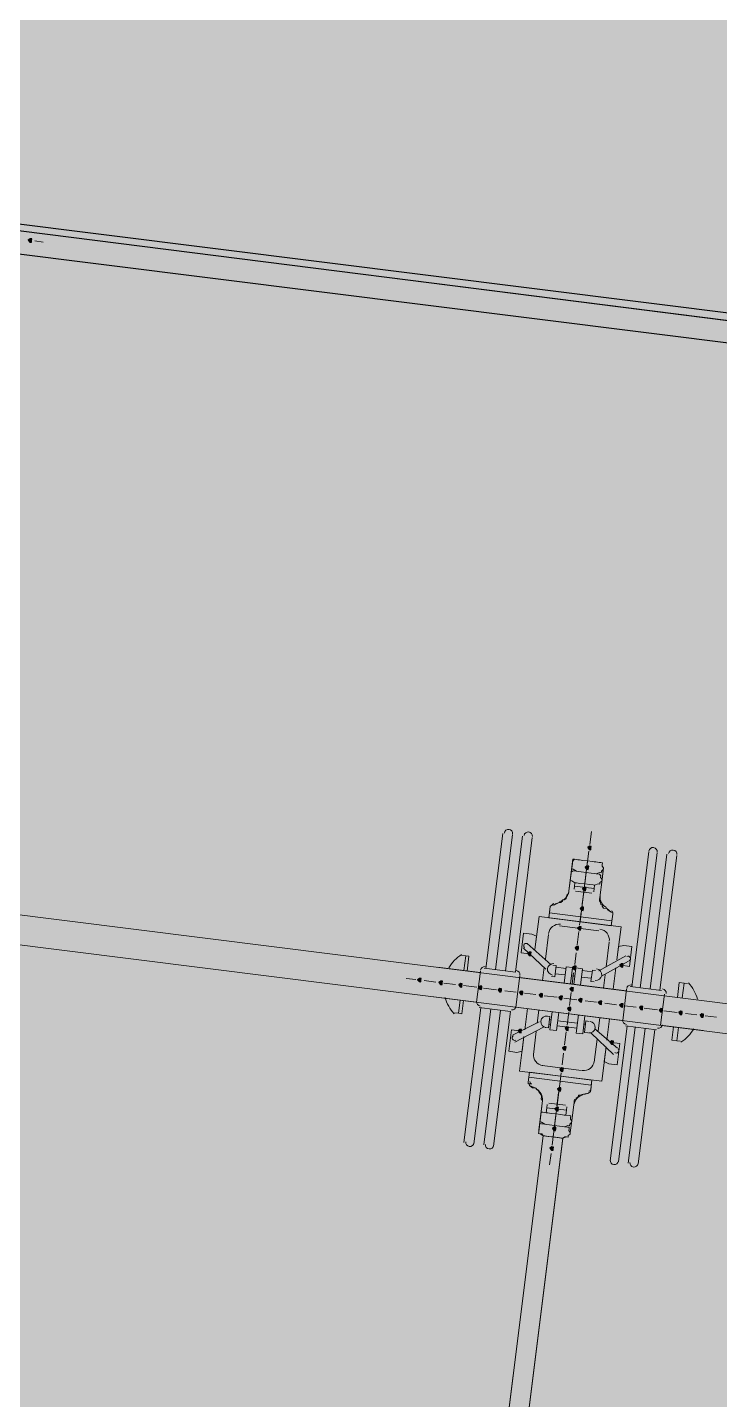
# Model space of a CAD drawing. Header units: metres. Extents: x -4 to 509425, y 7549 to 4732445.
# Drawn here: x 475998.72 to 476002.26, y 4719758.34 to 4719765.35 of the extents above; entities that cross this region are included whole.
import ezdxf

# ---------------------------------------------------------------- set-up
doc = ezdxf.new("R2010")
doc.units = ezdxf.units.M
doc.header["$LTSCALE"] = 0.01
doc.header["$MEASUREMENT"] = 0
doc.layers.get('0').update_dxf_attribs({"lineweight": 0})
doc.layers.add('_SUBESTACIÓN', color=1, linetype='Continuous')
doc.layers.add('SUBESTACION LA VID', color=253, linetype='Continuous')

# ---------------------------------------------------------------- blocks, each defined once
blk = doc.blocks.new('A$Cfff6051d')
at = {"layer": 'SUBESTACION LA VID', "transparency": 33554687}
h = blk.add_hatch(color=256, dxfattribs=at)
h.dxf.hatch_style = 2
h.paths.add_polyline_path([(475998.744, 4719764.2623), (475998.7451, 4719764.2707), (475998.7367, 4719764.2718), (475998.7272, 4719764.2644), (475998.7346, 4719764.255), (475998.743, 4719764.2539)])
h = blk.add_hatch(color=256, dxfattribs=at)
h.dxf.hatch_style = 2
h.paths.add_polyline_path([(476001.6055, 4719761.1562), (476001.6065, 4719761.1646), (476001.5981, 4719761.1656), (476001.5887, 4719761.1583), (476001.596, 4719761.1488), (476001.6044, 4719761.1478)])
h = blk.add_hatch(color=256, dxfattribs=at)
h.dxf.hatch_style = 2
h.paths.add_polyline_path([(476001.5928, 4719761.0554), (476001.5939, 4719761.0638), (476001.5855, 4719761.0648), (476001.576, 4719761.0575), (476001.5834, 4719761.048), (476001.5918, 4719761.047)])
h = blk.add_hatch(color=256, dxfattribs=at)
h.dxf.hatch_style = 2
h.paths.add_polyline_path([(476001.5791, 4719760.9462), (476001.5802, 4719760.9546), (476001.5718, 4719760.9556), (476001.5623, 4719760.9483), (476001.5697, 4719760.9388), (476001.5781, 4719760.9378)])
h = blk.add_hatch(color=256, dxfattribs=at)
h.dxf.hatch_style = 2
h.paths.add_polyline_path([(476001.5665, 4719760.8454), (476001.5675, 4719760.8538), (476001.5591, 4719760.8548), (476001.5497, 4719760.8475), (476001.557, 4719760.838), (476001.5654, 4719760.837)])
h = blk.add_hatch(color=256, dxfattribs=at)
h.dxf.hatch_style = 2
h.paths.add_polyline_path([(476001.5539, 4719760.7446), (476001.5549, 4719760.753), (476001.5465, 4719760.754), (476001.5371, 4719760.7467), (476001.5444, 4719760.7372), (476001.5528, 4719760.7362)])
h = blk.add_hatch(color=256, dxfattribs=at)
h.dxf.hatch_style = 2
h.paths.add_polyline_path([(476001.5412, 4719760.6438), (476001.5423, 4719760.6522), (476001.5339, 4719760.6532), (476001.5244, 4719760.6459), (476001.5318, 4719760.6364), (476001.5402, 4719760.6354)])
h = blk.add_hatch(color=256, dxfattribs=at)
h.dxf.hatch_style = 2
h.paths.add_polyline_path([(476001.2986, 4719760.6145), (476001.2997, 4719760.6229), (476001.2913, 4719760.6239), (476001.2818, 4719760.6166), (476001.2892, 4719760.6071), (476001.2976, 4719760.6061)])
h = blk.add_hatch(color=256, dxfattribs=at)
h.dxf.hatch_style = 2
h.paths.add_polyline_path([(476001.5286, 4719760.543), (476001.5296, 4719760.5514), (476001.5212, 4719760.5524), (476001.5118, 4719760.5451), (476001.5191, 4719760.5356), (476001.5275, 4719760.5346)])
h = blk.add_hatch(color=256, dxfattribs=at)
h.dxf.hatch_style = 2
h.paths.add_polyline_path([(476001.7691, 4719760.5555), (476001.7701, 4719760.5639), (476001.7617, 4719760.5649), (476001.7523, 4719760.5576), (476001.7596, 4719760.5481), (476001.768, 4719760.5471)])
h = blk.add_hatch(color=256, dxfattribs=at)
h.dxf.hatch_style = 2
h.paths.add_polyline_path([(476000.7357, 4719760.4802), (476000.7368, 4719760.4886), (476000.7284, 4719760.4897), (476000.7189, 4719760.4824), (476000.7263, 4719760.4729), (476000.7347, 4719760.4718)])
h = blk.add_hatch(color=256, dxfattribs=at)
h.dxf.hatch_style = 2
h.paths.add_polyline_path([(476000.8449, 4719760.4666), (476000.846, 4719760.475), (476000.8376, 4719760.476), (476000.8281, 4719760.4687), (476000.8355, 4719760.4592), (476000.8439, 4719760.4582)])
h = blk.add_hatch(color=256, dxfattribs=at)
h.dxf.hatch_style = 2
h.paths.add_polyline_path([(476000.9458, 4719760.4539), (476000.9468, 4719760.4623), (476000.9384, 4719760.4634), (476000.929, 4719760.456), (476000.9363, 4719760.4466), (476000.9447, 4719760.4455)])
h = blk.add_hatch(color=256, dxfattribs=at)
h.dxf.hatch_style = 2
h.paths.add_polyline_path([(476001.0466, 4719760.4413), (476001.0476, 4719760.4497), (476001.0392, 4719760.4507), (476001.0298, 4719760.4434), (476001.0371, 4719760.4339), (476001.0455, 4719760.4329)])
h = blk.add_hatch(color=256, dxfattribs=at)
h.dxf.hatch_style = 2
h.paths.add_polyline_path([(476001.1474, 4719760.4286), (476001.1484, 4719760.437), (476001.14, 4719760.4381), (476001.1306, 4719760.4307), (476001.1379, 4719760.4213), (476001.1463, 4719760.4202)])
h = blk.add_hatch(color=256, dxfattribs=at)
h.dxf.hatch_style = 2
h.paths.add_polyline_path([(476001.5149, 4719760.4338), (476001.5159, 4719760.4422), (476001.5075, 4719760.4432), (476001.4981, 4719760.4359), (476001.5054, 4719760.4264), (476001.5138, 4719760.4254)])
h = blk.add_hatch(color=256, dxfattribs=at)
h.dxf.hatch_style = 2
h.paths.add_polyline_path([(476001.2566, 4719760.415), (476001.2576, 4719760.4234), (476001.2492, 4719760.4244), (476001.2398, 4719760.4171), (476001.2471, 4719760.4076), (476001.2555, 4719760.4066)])
h = blk.add_hatch(color=256, dxfattribs=at)
h.dxf.hatch_style = 2
h.paths.add_polyline_path([(476001.3574, 4719760.4023), (476001.3584, 4719760.4107), (476001.35, 4719760.4118), (476001.3406, 4719760.4044), (476001.3479, 4719760.395), (476001.3563, 4719760.3939)])
h = blk.add_hatch(color=256, dxfattribs=at)
h.dxf.hatch_style = 2
h.paths.add_polyline_path([(476001.4582, 4719760.3897), (476001.4592, 4719760.3981), (476001.4508, 4719760.3991), (476001.4414, 4719760.3918), (476001.4487, 4719760.3823), (476001.4571, 4719760.3813)])
h = blk.add_hatch(color=256, dxfattribs=at)
h.dxf.hatch_style = 2
h.paths.add_polyline_path([(476001.559, 4719760.377), (476001.56, 4719760.3854), (476001.5516, 4719760.3865), (476001.5422, 4719760.3791), (476001.5495, 4719760.3697), (476001.5579, 4719760.3686)])
h = blk.add_hatch(color=256, dxfattribs=at)
h.dxf.hatch_style = 2
h.paths.add_polyline_path([(476001.6598, 4719760.3644), (476001.6608, 4719760.3728), (476001.6524, 4719760.3739), (476001.643, 4719760.3665), (476001.6503, 4719760.3571), (476001.6587, 4719760.356)])
h = blk.add_hatch(color=256, dxfattribs=at)
h.dxf.hatch_style = 2
h.paths.add_polyline_path([(476001.769, 4719760.3507), (476001.77, 4719760.3591), (476001.7616, 4719760.3602), (476001.7522, 4719760.3528), (476001.7595, 4719760.3434), (476001.7679, 4719760.3423)])
h = blk.add_hatch(color=256, dxfattribs=at)
h.dxf.hatch_style = 2
h.paths.add_polyline_path([(476001.5023, 4719760.333), (476001.5033, 4719760.3414), (476001.4949, 4719760.3424), (476001.4855, 4719760.3351), (476001.4928, 4719760.3256), (476001.5012, 4719760.3246)])
h = blk.add_hatch(color=256, dxfattribs=at)
h.dxf.hatch_style = 2
h.paths.add_polyline_path([(476001.8698, 4719760.3381), (476001.8708, 4719760.3465), (476001.8624, 4719760.3475), (476001.853, 4719760.3402), (476001.8603, 4719760.3307), (476001.8687, 4719760.3297)])
h = blk.add_hatch(color=256, dxfattribs=at)
h.dxf.hatch_style = 2
h.paths.add_polyline_path([(476001.9706, 4719760.3254), (476001.9716, 4719760.3338), (476001.9632, 4719760.3349), (476001.9538, 4719760.3275), (476001.9611, 4719760.3181), (476001.9695, 4719760.317)])
h = blk.add_hatch(color=256, dxfattribs=at)
h.dxf.hatch_style = 2
h.paths.add_polyline_path([(476002.0714, 4719760.3128), (476002.0724, 4719760.3212), (476002.064, 4719760.3223), (476002.0546, 4719760.3149), (476002.0619, 4719760.3055), (476002.0703, 4719760.3044)])
h = blk.add_hatch(color=256, dxfattribs=at)
h.dxf.hatch_style = 2
h.paths.add_polyline_path([(476002.1806, 4719760.2991), (476002.1817, 4719760.3075), (476002.1733, 4719760.3086), (476002.1638, 4719760.3012), (476002.1711, 4719760.2918), (476002.1795, 4719760.2907)])
h = blk.add_hatch(color=256, dxfattribs=at)
h.dxf.hatch_style = 2
h.paths.add_polyline_path([(476001.2491, 4719760.2196), (476001.2502, 4719760.228), (476001.2418, 4719760.2291), (476001.2323, 4719760.2217), (476001.2397, 4719760.2123), (476001.2481, 4719760.2112)])
h = blk.add_hatch(color=256, dxfattribs=at)
h.dxf.hatch_style = 2
h.paths.add_polyline_path([(476001.4896, 4719760.2322), (476001.4907, 4719760.2406), (476001.4823, 4719760.2416), (476001.4728, 4719760.2343), (476001.4802, 4719760.2248), (476001.4886, 4719760.2237)])
h = blk.add_hatch(color=256, dxfattribs=at)
h.dxf.hatch_style = 2
h.paths.add_polyline_path([(476001.7196, 4719760.1607), (476001.7206, 4719760.1691), (476001.7122, 4719760.1701), (476001.7028, 4719760.1628), (476001.7101, 4719760.1533), (476001.7185, 4719760.1523)])
h = blk.add_hatch(color=256, dxfattribs=at)
h.dxf.hatch_style = 2
h.paths.add_polyline_path([(476001.477, 4719760.1313), (476001.478, 4719760.1397), (476001.4696, 4719760.1408), (476001.4602, 4719760.1335), (476001.4675, 4719760.124), (476001.4759, 4719760.1229)])
h = blk.add_hatch(color=256, dxfattribs=at)
h.dxf.hatch_style = 2
h.paths.add_polyline_path([(476001.4633, 4719760.0221), (476001.4643, 4719760.0305), (476001.4559, 4719760.0316), (476001.4465, 4719760.0243), (476001.4538, 4719760.0148), (476001.4622, 4719760.0137)])
h = blk.add_hatch(color=256, dxfattribs=at)
h.dxf.hatch_style = 2
h.paths.add_polyline_path([(476001.4506, 4719759.9213), (476001.4517, 4719759.9297), (476001.4433, 4719759.9308), (476001.4338, 4719759.9234), (476001.4412, 4719759.914), (476001.4496, 4719759.9129)])
h = blk.add_hatch(color=256, dxfattribs=at)
h.dxf.hatch_style = 2
h.paths.add_polyline_path([(476001.438, 4719759.8205), (476001.4391, 4719759.8289), (476001.4307, 4719759.83), (476001.4212, 4719759.8226), (476001.4286, 4719759.8132), (476001.437, 4719759.8121)])
h = blk.add_hatch(color=256, dxfattribs=at)
h.dxf.hatch_style = 2
h.paths.add_polyline_path([(476001.4254, 4719759.7197), (476001.4264, 4719759.7281), (476001.418, 4719759.7292), (476001.4086, 4719759.7218), (476001.4159, 4719759.7124), (476001.4243, 4719759.7113)])
h = blk.add_hatch(color=256, dxfattribs=at)
h.dxf.hatch_style = 2
h.paths.add_polyline_path([(476001.4127, 4719759.6189), (476001.4138, 4719759.6273), (476001.4054, 4719759.6284), (476001.3959, 4719759.621), (476001.4033, 4719759.6116), (476001.4117, 4719759.6105)])
at = {"layer": 'SUBESTACION LA VID', "lineweight": 15}
for p, q in [((476072.6429, 4719755.0745), (475976.8959, 4719767.0782)), ((476072.6239, 4719754.9233), (475976.8769, 4719766.927)), ((475998.8028, 4719764.255), (475998.7608, 4719764.2602)), ((476072.2069, 4719751.5967), (475976.9555, 4719763.5384)), ((476072.1879, 4719751.4455), (475976.9365, 4719763.3871)), ((476001.154, 4719761.2299), (476001.0676, 4719760.541)), ((476001.118, 4719760.5347), (476001.2044, 4719761.2235)), ((476001.2548, 4719761.2172), (476001.1684, 4719760.5284)), ((476001.2188, 4719760.5221), (476001.3052, 4719761.2109)), ((476001.6076, 4719761.2412), (476001.5992, 4719761.174)), ((476001.595, 4719761.1404), (476001.5865, 4719761.0732)), ((476001.8152, 4719760.4473), (476001.9016, 4719761.1361)), ((476001.9436, 4719761.1309), (476001.8572, 4719760.442)), ((476001.5099, 4719761.0743), (476001.5025, 4719761.0155)), ((476001.9076, 4719760.4357), (476001.994, 4719761.1245)), ((476002.0444, 4719761.1182), (476001.958, 4719760.4294)), ((476001.4909, 4719760.9231), (476001.5025, 4719761.0155)), ((476001.5813, 4719761.0312), (476001.5739, 4719760.9724)), ((476001.6621, 4719760.9955), (476001.6505, 4719760.9031)), ((476001.6621, 4719760.9955), (476001.6695, 4719761.0543)), ((476001.5193, 4719760.9452), (476001.5214, 4719760.962)), ((476001.6106, 4719760.9252), (476001.5266, 4719760.9357)), ((476001.5277, 4719760.9441), (476001.5277, 4719760.9441)), ((476001.5686, 4719760.9304), (476001.5613, 4719760.8716)), ((476001.6117, 4719760.9336), (476001.6117, 4719760.9336)), ((476001.6222, 4719760.9493), (476001.6201, 4719760.9325)), ((476001.4153, 4719760.8643), (476001.4426, 4719760.878)), ((476001.3186, 4719760.6375), (476001.3397, 4719760.8056)), ((476001.7597, 4719760.7529), (476001.3397, 4719760.8056)), ((476001.7124, 4719760.7844), (476001.3932, 4719760.8244)), ((476001.556, 4719760.8296), (476001.5476, 4719760.7624)), ((476001.6862, 4719760.8474), (476001.7093, 4719760.8275)), ((476001.3721, 4719760.5882), (476001.3879, 4719760.7142)), ((476001.6463, 4719760.733), (476001.4447, 4719760.7583)), ((476001.5434, 4719760.7288), (476001.5349, 4719760.6616)), ((476001.7386, 4719760.5849), (476001.7597, 4719760.7529)), ((476001.2598, 4719760.6449), (476001.3742, 4719760.5367)), ((476001.2798, 4719760.668), (476001.4026, 4719760.5588)), ((476001.683, 4719760.5492), (476001.6987, 4719760.6752)), ((476000.9395, 4719760.6083), (476000.9647, 4719760.6051)), ((476001.5297, 4719760.6196), (476001.5223, 4719760.5608)), ((476001.7838, 4719760.6048), (476001.6462, 4719760.5282)), ((476001.7974, 4719760.5775), (476001.6598, 4719760.5009)), ((476001.0392, 4719760.519), (476000.8208, 4719760.5464)), ((476001.0203, 4719760.3678), (476001.0403, 4719760.5274)), ((476001.2188, 4719760.5221), (476001.0592, 4719760.5421)), ((476001.2419, 4719760.5021), (476001.2219, 4719760.3425)), ((476001.3584, 4719760.479), (476001.3669, 4719760.5462)), ((476001.4729, 4719760.5073), (476001.4225, 4719760.5136)), ((476001.4771, 4719760.5409), (476001.4267, 4719760.5472)), ((476001.4677, 4719760.4653), (476001.4782, 4719760.5493)), ((476001.5118, 4719760.5451), (476001.4782, 4719760.5493)), ((476001.5013, 4719760.4611), (476001.5118, 4719760.5451)), ((476001.5233, 4719760.501), (476001.5065, 4719760.5031)), ((476001.517, 4719760.5188), (476001.5097, 4719760.46)), ((476001.5275, 4719760.5346), (476001.5107, 4719760.5367)), ((476001.5181, 4719760.459), (476001.5286, 4719760.543)), ((476001.5622, 4719760.5387), (476001.5286, 4719760.543)), ((476001.5517, 4719760.4547), (476001.5622, 4719760.5387)), ((476001.6115, 4719760.524), (476001.5611, 4719760.5303)), ((476001.6294, 4719760.5303), (476001.6126, 4719760.5324)), ((476001.6693, 4719760.44), (476001.6777, 4719760.5072)), ((476001.7197, 4719760.4337), (476001.7334, 4719760.5429)), ((476000.7105, 4719760.4834), (476000.6601, 4719760.4897)), ((476000.8113, 4719760.4708), (476000.7525, 4719760.4781)), ((476000.9121, 4719760.4581), (476000.8533, 4719760.4655)), ((476001.0214, 4719760.4444), (476000.9542, 4719760.4529)), ((476001.1222, 4719760.4318), (476001.055, 4719760.4402)), ((476001.7869, 4719760.4253), (476001.2408, 4719760.4937)), ((476001.6073, 4719760.4904), (476001.5569, 4719760.4967)), ((476001.8068, 4719760.4484), (476001.9664, 4719760.4283)), ((476002.0988, 4719760.4629), (476002.0819, 4719760.4651)), ((476001.0203, 4719760.3678), (476000.8019, 4719760.3952)), ((476000.9446, 4719760.309), (476000.9531, 4719760.3762)), ((476001.223, 4719760.4192), (476001.1642, 4719760.4265)), ((476001.3238, 4719760.4065), (476001.265, 4719760.4139)), ((476001.433, 4719760.3928), (476001.3658, 4719760.4013)), ((476001.5338, 4719760.3802), (476001.4666, 4719760.3886)), ((476001.5044, 4719760.418), (476001.496, 4719760.3508)), ((476001.6346, 4719760.3676), (476001.5758, 4719760.3749)), ((476001.7354, 4719760.3549), (476001.6766, 4719760.3623)), ((476001.9611, 4719760.2498), (476001.9811, 4719760.4094)), ((476001.9801, 4719760.401), (476002.1985, 4719760.3737)), ((476000.9278, 4719760.3111), (476000.9026, 4719760.3143)), ((476000.956, 4719759.6506), (476001.0423, 4719760.3394)), ((476001.0927, 4719760.3331), (476001.0064, 4719759.6443)), ((476001.1935, 4719760.3205), (476001.0339, 4719760.3405)), ((476001.0568, 4719759.638), (476001.1431, 4719760.3268)), ((476001.1935, 4719760.3205), (476001.1072, 4719759.6316)), ((476001.267, 4719760.2259), (476001.2807, 4719760.3351)), ((476001.3311, 4719760.2606), (476001.3395, 4719760.3278)), ((476001.4067, 4719760.3193), (476001.3951, 4719760.2269)), ((476001.4403, 4719760.3151), (476001.4287, 4719760.2227)), ((476001.4917, 4719760.3172), (476001.4833, 4719760.25)), ((476001.5411, 4719760.3025), (476001.5295, 4719760.2101)), ((476001.5747, 4719760.2983), (476001.5631, 4719760.2059)), ((476001.6419, 4719760.2216), (476001.6503, 4719760.2888)), ((476001.8362, 4719760.3423), (476001.7774, 4719760.3497)), ((476001.9454, 4719760.3286), (476001.8782, 4719760.337)), ((476002.0462, 4719760.316), (476001.979, 4719760.3244)), ((476002.147, 4719760.3033), (476002.0882, 4719760.3107)), ((476002.2478, 4719760.2907), (476002.189, 4719760.2981)), ((476001.204, 4719760.1997), (476001.3405, 4719760.2679)), ((476001.2166, 4719760.164), (476001.3626, 4719760.2395)), ((476001.3111, 4719760.101), (476001.3258, 4719760.2186)), ((476001.3983, 4719760.2521), (476001.3899, 4719760.2532)), ((476001.4014, 4719760.2773), (476001.393, 4719760.2784)), ((476001.4287, 4719760.2227), (476001.3951, 4719760.2269)), ((476001.5327, 4719760.2353), (476001.4319, 4719760.2479)), ((476001.5358, 4719760.2605), (476001.435, 4719760.2731)), ((476001.5747, 4719760.23), (476001.5663, 4719760.2311)), ((476001.5778, 4719760.2552), (476001.5694, 4719760.2563)), ((476001.7416, 4719760.1323), (476001.6261, 4719760.2321)), ((476001.687, 4719760.1733), (476001.7007, 4719760.2825)), ((476001.7899, 4719760.2457), (476001.7036, 4719759.5569)), ((476001.7456, 4719759.5516), (476001.8319, 4719760.2404)), ((476001.7815, 4719760.2467), (476001.9412, 4719760.2267)), ((476001.8824, 4719760.2341), (476001.796, 4719759.5453)), ((476001.8464, 4719759.539), (476001.9328, 4719760.2278)), ((476001.9611, 4719760.2498), (476002.1795, 4719760.2224)), ((476002.0199, 4719760.1742), (476002.0283, 4719760.2414)), ((476001.2407, 4719760.0159), (476001.2628, 4719760.1923)), ((476001.4791, 4719760.2164), (476001.4707, 4719760.1492)), ((476001.5631, 4719760.2059), (476001.5295, 4719760.2101)), ((476001.5894, 4719760.2111), (476001.5726, 4719760.2132)), ((476001.7206, 4719760.1008), (476001.6062, 4719760.209)), ((476001.6219, 4719760.062), (476001.6366, 4719760.1796)), ((476002.0451, 4719760.171), (476002.0619, 4719760.1689)), ((476001.4654, 4719760.1072), (476001.458, 4719760.0484)), ((476001.6607, 4719759.9633), (476001.6828, 4719760.1397)), ((476001.6607, 4719759.9633), (476001.2407, 4719760.0159)), ((476001.5567, 4719760.019), (476001.3551, 4719760.0442)), ((476001.6071, 4719759.9444), (476001.2879, 4719759.9844)), ((476001.291, 4719759.9414), (476001.3236, 4719759.9287)), ((476001.4528, 4719760.0064), (476001.4454, 4719759.9476)), ((476001.4401, 4719759.9056), (476001.4317, 4719759.8384)), ((476001.5672, 4719759.8982), (476001.5935, 4719759.9034)), ((476001.3582, 4719759.8647), (476001.3477, 4719759.7807)), ((476001.3813, 4719759.8447), (476001.3792, 4719759.8279)), ((476001.3897, 4719759.8437), (476001.3897, 4719759.8437)), ((476001.4748, 4719759.8415), (476001.3908, 4719759.8521)), ((476001.4275, 4719759.8048), (476001.4191, 4719759.7376)), ((476001.4737, 4719759.8331), (476001.4737, 4719759.8331)), ((476001.48, 4719759.8153), (476001.4821, 4719759.8321)), ((476001.5073, 4719759.7607), (476001.5178, 4719759.8447)), ((476001.3403, 4719759.7219), (476001.3477, 4719759.7807)), ((476001.5073, 4719759.7607), (476001.4999, 4719759.7019)), ((476001.3613, 4719759.6851), (476000.7484, 4719754.7961)), ((476001.4621, 4719759.6725), (476000.8492, 4719754.7835)), ((476001.4138, 4719759.6956), (476001.4064, 4719759.6368)), ((476001.4012, 4719759.5948), (476001.3938, 4719759.536))]:
    blk.add_line(p, q, dxfattribs=at)
at = {"layer": 'SUBESTACION LA VID', "lineweight": 0}
blk.add_line((476001.3613, 4719759.6851), (476001.4621, 4719759.6725), dxfattribs=at)
at = {"layer": 'SUBESTACION LA VID', "lineweight": 15}
for points in [[(476072.6239, 4719754.9233), (476072.6429, 4719755.0745), (475976.8959, 4719767.0782), (475976.8769, 4719766.927), (476072.6239, 4719754.9233)], [(476072.1879, 4719751.4455), (476072.2069, 4719751.5967), (475976.9555, 4719763.5384), (475976.9365, 4719763.3871), (476072.1879, 4719751.4455)], [(476001.3974, 4719760.858), (476001.3901, 4719760.7992), (476001.5497, 4719760.7792), (476001.5886, 4719761.09), (476001.5634, 4719761.0932), (476001.555, 4719761.0943), (476001.5466, 4719761.0953), (476001.5382, 4719761.0964), (476001.5298, 4719761.0974), (476001.5214, 4719761.0985), (476001.512, 4719761.0911), (476001.5109, 4719761.0827), (476001.5099, 4719761.0743), (476001.5088, 4719761.0659), (476001.5025, 4719761.0155), (476001.4909, 4719760.9231), (476001.4815, 4719760.9158), (476001.4804, 4719760.9074), (476001.4794, 4719760.899), (476001.4699, 4719760.8916), (476001.4615, 4719760.8927), (476001.4605, 4719760.8843), (476001.451, 4719760.8769), (476001.4426, 4719760.878), (476001.4247, 4719760.8717), (476001.4153, 4719760.8643), (476001.4069, 4719760.8654), (476001.3974, 4719760.858)], [(476001.5099, 4719761.0743), (476001.5088, 4719761.0659), (476001.5078, 4719761.0575), (476001.5067, 4719761.0491), (476001.5151, 4719761.0481), (476001.5309, 4719761.0376), (476001.5393, 4719761.0365), (476001.5561, 4719761.0344), (476001.5813, 4719761.0312), (476001.6065, 4719761.0281), (476001.6233, 4719761.026), (476001.6317, 4719761.0249), (476001.6495, 4719761.0312), (476001.6579, 4719761.0302), (476001.659, 4719761.0386), (476001.6684, 4719761.0459), (476001.6695, 4719761.0543), (476001.6621, 4719761.0638), (476001.6632, 4719761.0722), (476001.6642, 4719761.0806), (476001.6558, 4719761.0816), (476001.639, 4719761.0837), (476001.6306, 4719761.0848), (476001.6138, 4719761.0869), (476001.5886, 4719761.09), (476001.5634, 4719761.0932), (476001.5466, 4719761.0953), (476001.5382, 4719761.0964), (476001.5214, 4719761.0985), (476001.513, 4719761.0995), (476001.512, 4719761.0911), (476001.5109, 4719761.0827), (476001.5099, 4719761.0743)], [(476001.7167, 4719760.818), (476001.7093, 4719760.7592), (476001.5497, 4719760.7792), (476001.5886, 4719761.09), (476001.6138, 4719761.0869), (476001.6222, 4719761.0858), (476001.639, 4719761.0837), (476001.6474, 4719761.0827), (476001.6558, 4719761.0816), (476001.6642, 4719761.0806), (476001.6632, 4719761.0722), (476001.6621, 4719761.0638), (476001.6695, 4719761.0543), (476001.6684, 4719761.0459), (476001.6621, 4719760.9955), (476001.6505, 4719760.9031), (476001.6495, 4719760.8947), (476001.6484, 4719760.8863), (476001.6558, 4719760.8768), (476001.6547, 4719760.8684), (476001.6631, 4719760.8674), (476001.6621, 4719760.859), (476001.6694, 4719760.8495), (476001.6862, 4719760.8474), (476001.6936, 4719760.838), (476001.7093, 4719760.8275), (476001.7177, 4719760.8264), (476001.7167, 4719760.818)], [(476001.5739, 4719760.9724), (476001.5991, 4719760.9693), (476001.6159, 4719760.9672), (476001.6243, 4719760.9661), (476001.6422, 4719760.9724), (476001.6506, 4719760.9714), (476001.6516, 4719760.9798), (476001.6611, 4719760.9871), (476001.6621, 4719760.9955), (476001.6548, 4719761.005), (476001.6558, 4719761.0134), (476001.6485, 4719761.0228), (476001.6317, 4719761.0249), (476001.6233, 4719761.026), (476001.6065, 4719761.0281), (476001.5813, 4719761.0312), (476001.5561, 4719761.0344), (476001.5393, 4719761.0365), (476001.5309, 4719761.0376), (476001.5141, 4719761.0397), (476001.5046, 4719761.0323), (476001.5036, 4719761.0239), (476001.5025, 4719761.0155), (476001.5014, 4719761.0071), (476001.5004, 4719760.9987), (476001.4993, 4719760.9903), (476001.5077, 4719760.9893), (476001.5235, 4719760.9788), (476001.5319, 4719760.9777), (476001.5487, 4719760.9756), (476001.5739, 4719760.9724)], [(476001.6243, 4719760.9661), (476001.6222, 4719760.9493), (476001.5214, 4719760.962), (476001.5235, 4719760.9788)], [(476001.7167, 4719760.818), (476001.7124, 4719760.7844), (476001.7093, 4719760.7592), (476001.3901, 4719760.7992), (476001.3932, 4719760.8244), (476001.3974, 4719760.858)], [(476001.2902, 4719760.6155), (476001.2482, 4719760.6208), (476001.2609, 4719760.7216), (476001.3029, 4719760.7163), (476001.327, 4719760.7048), (476001.3186, 4719760.6375)], [(476001.7607, 4719760.5565), (476001.8027, 4719760.5513), (476001.8153, 4719760.6521), (476001.7733, 4719760.6573), (476001.747, 4719760.6521), (476001.7386, 4719760.5849)], [(476000.972, 4719760.5274), (476000.9815, 4719760.603), (476000.9647, 4719760.6051), (476000.9552, 4719760.5295)], [(476001.4036, 4719760.4989), (476001.4204, 4719760.4968), (476001.4278, 4719760.5556), (476001.411, 4719760.5577)], [(476001.622, 4719760.4715), (476001.6052, 4719760.4736), (476001.6126, 4719760.5324)], [(476001.7879, 4719760.4337), (476001.7679, 4719760.2741), (476001.2219, 4719760.3425)], [(476002.0473, 4719760.3926), (476002.0567, 4719760.4682), (476002.0819, 4719760.4651), (476002.0725, 4719760.3895)], [(476000.9363, 4719760.3783), (476000.9278, 4719760.3111), (476000.9446, 4719760.309)], [(476001.3783, 4719760.2973), (476001.3951, 4719760.2952), (476001.3878, 4719760.2364), (476001.371, 4719760.2385)], [(476001.2407, 4719760.2207), (476001.1987, 4719760.226), (476001.185, 4719760.1168), (476001.2271, 4719760.1115), (476001.2533, 4719760.1167), (476001.2628, 4719760.1923)], [(476001.5967, 4719760.2699), (476001.5799, 4719760.272), (476001.5726, 4719760.2132)], [(476002.0535, 4719760.2382), (476002.0451, 4719760.171), (476002.0199, 4719760.1742)], [(476001.7112, 4719760.1617), (476001.7532, 4719760.1564), (476001.7395, 4719760.0472), (476001.6975, 4719760.0525), (476001.6733, 4719760.0641), (476001.6828, 4719760.1397)], [(476001.2848, 4719759.9592), (476001.2911, 4719760.0096), (476001.4507, 4719759.9896), (476001.4117, 4719759.6788), (476001.3865, 4719759.6819), (476001.3781, 4719759.683), (476001.3697, 4719759.684), (476001.3613, 4719759.6851), (476001.354, 4719759.6946), (476001.3456, 4719759.6956), (476001.3372, 4719759.6967), (476001.3382, 4719759.7051), (476001.3393, 4719759.7135), (476001.3403, 4719759.7219), (476001.3477, 4719759.7807), (476001.3582, 4719759.8647), (476001.3509, 4719759.8741), (476001.3519, 4719759.8825), (476001.353, 4719759.8909), (476001.3456, 4719759.9004), (476001.3383, 4719759.9098), (476001.3393, 4719759.9182), (476001.3309, 4719759.9193), (476001.3236, 4719759.9287), (476001.3068, 4719759.9308), (476001.291, 4719759.9414), (476001.2921, 4719759.9498), (476001.2837, 4719759.9508), (476001.2848, 4719759.9592)], [(476001.604, 4719759.9192), (476001.6071, 4719759.9444), (476001.6103, 4719759.9696), (476001.2911, 4719760.0096), (476001.2879, 4719759.9844), (476001.2848, 4719759.9592)], [(476001.604, 4719759.9192), (476001.6103, 4719759.9696), (476001.4507, 4719759.9896), (476001.4117, 4719759.6788), (476001.4369, 4719759.6756), (476001.4453, 4719759.6746), (476001.4621, 4719759.6725), (476001.4716, 4719759.6798), (476001.48, 4719759.6788), (476001.4884, 4719759.6777), (476001.4894, 4719759.6861), (476001.4989, 4719759.6935), (476001.4999, 4719759.7019), (476001.5073, 4719759.7607), (476001.5178, 4719759.8447), (476001.5189, 4719759.8531), (476001.5199, 4719759.8615), (476001.521, 4719759.8699), (476001.5294, 4719759.8688), (476001.5304, 4719759.8772), (476001.5399, 4719759.8846), (476001.5409, 4719759.893), (476001.5493, 4719759.8919), (476001.5672, 4719759.8982), (476001.5756, 4719759.8971), (476001.5935, 4719759.9034), (476001.6029, 4719759.9108), (476001.604, 4719759.9192)], [(476001.4265, 4719759.7964), (476001.4517, 4719759.7932), (476001.4685, 4719759.7911), (476001.4769, 4719759.7901), (476001.4937, 4719759.788), (476001.5021, 4719759.7869), (476001.501, 4719759.7785), (476001.5, 4719759.7701), (476001.5073, 4719759.7607), (476001.5062, 4719759.7523), (476001.4968, 4719759.7449), (476001.4957, 4719759.7365), (476001.4873, 4719759.7376), (476001.4695, 4719759.7313), (476001.4611, 4719759.7323), (476001.4443, 4719759.7344), (476001.4191, 4719759.7376), (476001.3939, 4719759.7407), (476001.3771, 4719759.7429), (476001.3687, 4719759.7439), (476001.3529, 4719759.7544), (476001.3445, 4719759.7555), (476001.3456, 4719759.7639), (476001.3466, 4719759.7723), (476001.3477, 4719759.7807), (476001.3487, 4719759.7891), (476001.3498, 4719759.7975), (476001.3508, 4719759.8059), (476001.3592, 4719759.8048), (476001.3761, 4719759.8027), (476001.3845, 4719759.8017), (476001.4013, 4719759.7995), (476001.4265, 4719759.7964)], [(476001.4769, 4719759.7901), (476001.48, 4719759.8153), (476001.3792, 4719759.8279), (476001.3761, 4719759.8027)], [(476001.3403, 4719759.7219), (476001.3414, 4719759.7303), (476001.3424, 4719759.7387), (476001.3435, 4719759.7471), (476001.3519, 4719759.746), (476001.3687, 4719759.7439), (476001.3771, 4719759.7429), (476001.3939, 4719759.7407), (476001.4191, 4719759.7376), (476001.4443, 4719759.7344), (476001.4611, 4719759.7323), (476001.4695, 4719759.7313), (476001.4863, 4719759.7292), (476001.4947, 4719759.7281), (476001.4936, 4719759.7197), (476001.4926, 4719759.7113), (476001.4999, 4719759.7019), (476001.4989, 4719759.6935), (476001.4894, 4719759.6861), (476001.4884, 4719759.6777), (476001.48, 4719759.6788), (476001.4621, 4719759.6725), (476001.4537, 4719759.6735), (476001.4369, 4719759.6756), (476001.4117, 4719759.6788), (476001.3865, 4719759.6819), (476001.3697, 4719759.684), (476001.3613, 4719759.6851), (476001.3456, 4719759.6956), (476001.3372, 4719759.6967), (476001.3382, 4719759.7051), (476001.3393, 4719759.7135), (476001.3403, 4719759.7219)], [(476001.3613, 4719759.6851), (476001.4621, 4719759.6725), (476000.8492, 4719754.7835), (476000.7484, 4719754.7961), (476001.3613, 4719759.6851)]]:
    blk.add_lwpolyline(points, dxfattribs=at)
at = {"layer": 'SUBESTACION LA VID'}
for points in [[(475998.744, 4719764.2623), (475998.7451, 4719764.2707), (475998.7367, 4719764.2718), (475998.7272, 4719764.2644), (475998.7346, 4719764.255), (475998.743, 4719764.2539)], [(476001.6055, 4719761.1562), (476001.6065, 4719761.1646), (476001.5981, 4719761.1656), (476001.5887, 4719761.1583), (476001.596, 4719761.1488), (476001.6044, 4719761.1478)], [(476001.5928, 4719761.0554), (476001.5939, 4719761.0638), (476001.5855, 4719761.0648), (476001.576, 4719761.0575), (476001.5834, 4719761.048), (476001.5918, 4719761.047)], [(476001.5791, 4719760.9462), (476001.5802, 4719760.9546), (476001.5718, 4719760.9556), (476001.5623, 4719760.9483), (476001.5697, 4719760.9388), (476001.5781, 4719760.9378)], [(476001.5665, 4719760.8454), (476001.5675, 4719760.8538), (476001.5591, 4719760.8548), (476001.5497, 4719760.8475), (476001.557, 4719760.838), (476001.5654, 4719760.837)], [(476001.5539, 4719760.7446), (476001.5549, 4719760.753), (476001.5465, 4719760.754), (476001.5371, 4719760.7467), (476001.5444, 4719760.7372), (476001.5528, 4719760.7362)], [(476001.5412, 4719760.6438), (476001.5423, 4719760.6522), (476001.5339, 4719760.6532), (476001.5244, 4719760.6459), (476001.5318, 4719760.6364), (476001.5402, 4719760.6354)], [(476001.2986, 4719760.6145), (476001.2997, 4719760.6229), (476001.2913, 4719760.6239), (476001.2818, 4719760.6166), (476001.2892, 4719760.6071), (476001.2976, 4719760.6061)], [(476001.5286, 4719760.543), (476001.5296, 4719760.5514), (476001.5212, 4719760.5524), (476001.5118, 4719760.5451), (476001.5191, 4719760.5356), (476001.5275, 4719760.5346)], [(476001.7691, 4719760.5555), (476001.7701, 4719760.5639), (476001.7617, 4719760.5649), (476001.7523, 4719760.5576), (476001.7596, 4719760.5481), (476001.768, 4719760.5471)], [(476000.7357, 4719760.4802), (476000.7368, 4719760.4886), (476000.7284, 4719760.4897), (476000.7189, 4719760.4824), (476000.7263, 4719760.4729), (476000.7347, 4719760.4718)], [(476000.8449, 4719760.4666), (476000.846, 4719760.475), (476000.8376, 4719760.476), (476000.8281, 4719760.4687), (476000.8355, 4719760.4592), (476000.8439, 4719760.4582)], [(476000.9458, 4719760.4539), (476000.9468, 4719760.4623), (476000.9384, 4719760.4634), (476000.929, 4719760.456), (476000.9363, 4719760.4466), (476000.9447, 4719760.4455)], [(476001.0466, 4719760.4413), (476001.0476, 4719760.4497), (476001.0392, 4719760.4507), (476001.0298, 4719760.4434), (476001.0371, 4719760.4339), (476001.0455, 4719760.4329)], [(476001.1474, 4719760.4286), (476001.1484, 4719760.437), (476001.14, 4719760.4381), (476001.1306, 4719760.4307), (476001.1379, 4719760.4213), (476001.1463, 4719760.4202)], [(476001.5149, 4719760.4338), (476001.5159, 4719760.4422), (476001.5075, 4719760.4432), (476001.4981, 4719760.4359), (476001.5054, 4719760.4264), (476001.5138, 4719760.4254)], [(476001.2566, 4719760.415), (476001.2576, 4719760.4234), (476001.2492, 4719760.4244), (476001.2398, 4719760.4171), (476001.2471, 4719760.4076), (476001.2555, 4719760.4066)], [(476001.3574, 4719760.4023), (476001.3584, 4719760.4107), (476001.35, 4719760.4118), (476001.3406, 4719760.4044), (476001.3479, 4719760.395), (476001.3563, 4719760.3939)], [(476001.4582, 4719760.3897), (476001.4592, 4719760.3981), (476001.4508, 4719760.3991), (476001.4414, 4719760.3918), (476001.4487, 4719760.3823), (476001.4571, 4719760.3813)], [(476001.559, 4719760.377), (476001.56, 4719760.3854), (476001.5516, 4719760.3865), (476001.5422, 4719760.3791), (476001.5495, 4719760.3697), (476001.5579, 4719760.3686)], [(476001.6598, 4719760.3644), (476001.6608, 4719760.3728), (476001.6524, 4719760.3739), (476001.643, 4719760.3665), (476001.6503, 4719760.3571), (476001.6587, 4719760.356)], [(476001.769, 4719760.3507), (476001.77, 4719760.3591), (476001.7616, 4719760.3602), (476001.7522, 4719760.3528), (476001.7595, 4719760.3434), (476001.7679, 4719760.3423)], [(476001.5023, 4719760.333), (476001.5033, 4719760.3414), (476001.4949, 4719760.3424), (476001.4855, 4719760.3351), (476001.4928, 4719760.3256), (476001.5012, 4719760.3246)], [(476001.8698, 4719760.3381), (476001.8708, 4719760.3465), (476001.8624, 4719760.3475), (476001.853, 4719760.3402), (476001.8603, 4719760.3307), (476001.8687, 4719760.3297)], [(476001.9706, 4719760.3254), (476001.9716, 4719760.3338), (476001.9632, 4719760.3349), (476001.9538, 4719760.3275), (476001.9611, 4719760.3181), (476001.9695, 4719760.317)], [(476002.0714, 4719760.3128), (476002.0724, 4719760.3212), (476002.064, 4719760.3223), (476002.0546, 4719760.3149), (476002.0619, 4719760.3055), (476002.0703, 4719760.3044)], [(476002.1806, 4719760.2991), (476002.1817, 4719760.3075), (476002.1733, 4719760.3086), (476002.1638, 4719760.3012), (476002.1711, 4719760.2918), (476002.1795, 4719760.2907)], [(476001.2491, 4719760.2196), (476001.2502, 4719760.228), (476001.2418, 4719760.2291), (476001.2323, 4719760.2217), (476001.2397, 4719760.2123), (476001.2481, 4719760.2112)], [(476001.4896, 4719760.2322), (476001.4907, 4719760.2406), (476001.4823, 4719760.2416), (476001.4728, 4719760.2343), (476001.4802, 4719760.2248), (476001.4886, 4719760.2237)], [(476001.7196, 4719760.1607), (476001.7206, 4719760.1691), (476001.7122, 4719760.1701), (476001.7028, 4719760.1628), (476001.7101, 4719760.1533), (476001.7185, 4719760.1523)], [(476001.477, 4719760.1313), (476001.478, 4719760.1397), (476001.4696, 4719760.1408), (476001.4602, 4719760.1335), (476001.4675, 4719760.124), (476001.4759, 4719760.1229)], [(476001.4633, 4719760.0221), (476001.4643, 4719760.0305), (476001.4559, 4719760.0316), (476001.4465, 4719760.0243), (476001.4538, 4719760.0148), (476001.4622, 4719760.0137)], [(476001.4506, 4719759.9213), (476001.4517, 4719759.9297), (476001.4433, 4719759.9308), (476001.4338, 4719759.9234), (476001.4412, 4719759.914), (476001.4496, 4719759.9129)], [(476001.438, 4719759.8205), (476001.4391, 4719759.8289), (476001.4307, 4719759.83), (476001.4212, 4719759.8226), (476001.4286, 4719759.8132), (476001.437, 4719759.8121)], [(476001.4254, 4719759.7197), (476001.4264, 4719759.7281), (476001.418, 4719759.7292), (476001.4086, 4719759.7218), (476001.4159, 4719759.7124), (476001.4243, 4719759.7113)], [(476001.4127, 4719759.6189), (476001.4138, 4719759.6273), (476001.4054, 4719759.6284), (476001.3959, 4719759.621), (476001.4033, 4719759.6116), (476001.4117, 4719759.6105)]]:
    blk.add_lwpolyline(points, close=True, dxfattribs=at)
at = {"layer": 'SUBESTACION LA VID', "lineweight": 0}
for points in [[(475998.744, 4719764.2623), (475998.7451, 4719764.2707), (475998.7367, 4719764.2718), (475998.7272, 4719764.2644), (475998.7346, 4719764.255), (475998.743, 4719764.2539)], [(476001.6055, 4719761.1562), (476001.6065, 4719761.1646), (476001.5981, 4719761.1656), (476001.5887, 4719761.1583), (476001.596, 4719761.1488), (476001.6044, 4719761.1478)], [(476001.5928, 4719761.0554), (476001.5939, 4719761.0638), (476001.5855, 4719761.0648), (476001.576, 4719761.0575), (476001.5834, 4719761.048), (476001.5918, 4719761.047)], [(476001.5791, 4719760.9462), (476001.5802, 4719760.9546), (476001.5718, 4719760.9556), (476001.5623, 4719760.9483), (476001.5697, 4719760.9388), (476001.5781, 4719760.9378)], [(476001.5665, 4719760.8454), (476001.5675, 4719760.8538), (476001.5591, 4719760.8548), (476001.5497, 4719760.8475), (476001.557, 4719760.838), (476001.5654, 4719760.837)], [(476001.5539, 4719760.7446), (476001.5549, 4719760.753), (476001.5465, 4719760.754), (476001.5371, 4719760.7467), (476001.5444, 4719760.7372), (476001.5528, 4719760.7362)], [(476001.5412, 4719760.6438), (476001.5423, 4719760.6522), (476001.5339, 4719760.6532), (476001.5244, 4719760.6459), (476001.5318, 4719760.6364), (476001.5402, 4719760.6354)], [(476001.2986, 4719760.6145), (476001.2997, 4719760.6229), (476001.2913, 4719760.6239), (476001.2818, 4719760.6166), (476001.2892, 4719760.6071), (476001.2976, 4719760.6061)], [(476001.5286, 4719760.543), (476001.5296, 4719760.5514), (476001.5212, 4719760.5524), (476001.5118, 4719760.5451), (476001.5191, 4719760.5356), (476001.5275, 4719760.5346)], [(476001.7691, 4719760.5555), (476001.7701, 4719760.5639), (476001.7617, 4719760.5649), (476001.7523, 4719760.5576), (476001.7596, 4719760.5481), (476001.768, 4719760.5471)], [(476000.7357, 4719760.4802), (476000.7368, 4719760.4886), (476000.7284, 4719760.4897), (476000.7189, 4719760.4824), (476000.7263, 4719760.4729), (476000.7347, 4719760.4718)], [(476000.8449, 4719760.4666), (476000.846, 4719760.475), (476000.8376, 4719760.476), (476000.8281, 4719760.4687), (476000.8355, 4719760.4592), (476000.8439, 4719760.4582)], [(476000.9458, 4719760.4539), (476000.9468, 4719760.4623), (476000.9384, 4719760.4634), (476000.929, 4719760.456), (476000.9363, 4719760.4466), (476000.9447, 4719760.4455)], [(476001.0466, 4719760.4413), (476001.0476, 4719760.4497), (476001.0392, 4719760.4507), (476001.0298, 4719760.4434), (476001.0371, 4719760.4339), (476001.0455, 4719760.4329)], [(476001.1474, 4719760.4286), (476001.1484, 4719760.437), (476001.14, 4719760.4381), (476001.1306, 4719760.4307), (476001.1379, 4719760.4213), (476001.1463, 4719760.4202)], [(476001.5149, 4719760.4338), (476001.5159, 4719760.4422), (476001.5075, 4719760.4432), (476001.4981, 4719760.4359), (476001.5054, 4719760.4264), (476001.5138, 4719760.4254)], [(476001.2566, 4719760.415), (476001.2576, 4719760.4234), (476001.2492, 4719760.4244), (476001.2398, 4719760.4171), (476001.2471, 4719760.4076), (476001.2555, 4719760.4066)], [(476001.3574, 4719760.4023), (476001.3584, 4719760.4107), (476001.35, 4719760.4118), (476001.3406, 4719760.4044), (476001.3479, 4719760.395), (476001.3563, 4719760.3939)], [(476001.4582, 4719760.3897), (476001.4592, 4719760.3981), (476001.4508, 4719760.3991), (476001.4414, 4719760.3918), (476001.4487, 4719760.3823), (476001.4571, 4719760.3813)], [(476001.559, 4719760.377), (476001.56, 4719760.3854), (476001.5516, 4719760.3865), (476001.5422, 4719760.3791), (476001.5495, 4719760.3697), (476001.5579, 4719760.3686)], [(476001.6598, 4719760.3644), (476001.6608, 4719760.3728), (476001.6524, 4719760.3739), (476001.643, 4719760.3665), (476001.6503, 4719760.3571), (476001.6587, 4719760.356)], [(476001.769, 4719760.3507), (476001.77, 4719760.3591), (476001.7616, 4719760.3602), (476001.7522, 4719760.3528), (476001.7595, 4719760.3434), (476001.7679, 4719760.3423)], [(476001.5023, 4719760.333), (476001.5033, 4719760.3414), (476001.4949, 4719760.3424), (476001.4855, 4719760.3351), (476001.4928, 4719760.3256), (476001.5012, 4719760.3246)], [(476001.8698, 4719760.3381), (476001.8708, 4719760.3465), (476001.8624, 4719760.3475), (476001.853, 4719760.3402), (476001.8603, 4719760.3307), (476001.8687, 4719760.3297)], [(476001.9706, 4719760.3254), (476001.9716, 4719760.3338), (476001.9632, 4719760.3349), (476001.9538, 4719760.3275), (476001.9611, 4719760.3181), (476001.9695, 4719760.317)], [(476002.0714, 4719760.3128), (476002.0724, 4719760.3212), (476002.064, 4719760.3223), (476002.0546, 4719760.3149), (476002.0619, 4719760.3055), (476002.0703, 4719760.3044)], [(476002.1806, 4719760.2991), (476002.1817, 4719760.3075), (476002.1733, 4719760.3086), (476002.1638, 4719760.3012), (476002.1711, 4719760.2918), (476002.1795, 4719760.2907)], [(476001.2491, 4719760.2196), (476001.2502, 4719760.228), (476001.2418, 4719760.2291), (476001.2323, 4719760.2217), (476001.2397, 4719760.2123), (476001.2481, 4719760.2112)], [(476001.4896, 4719760.2322), (476001.4907, 4719760.2406), (476001.4823, 4719760.2416), (476001.4728, 4719760.2343), (476001.4802, 4719760.2248), (476001.4886, 4719760.2237)], [(476001.7196, 4719760.1607), (476001.7206, 4719760.1691), (476001.7122, 4719760.1701), (476001.7028, 4719760.1628), (476001.7101, 4719760.1533), (476001.7185, 4719760.1523)], [(476001.477, 4719760.1313), (476001.478, 4719760.1397), (476001.4696, 4719760.1408), (476001.4602, 4719760.1335), (476001.4675, 4719760.124), (476001.4759, 4719760.1229)], [(476001.4633, 4719760.0221), (476001.4643, 4719760.0305), (476001.4559, 4719760.0316), (476001.4465, 4719760.0243), (476001.4538, 4719760.0148), (476001.4622, 4719760.0137)], [(476001.4506, 4719759.9213), (476001.4517, 4719759.9297), (476001.4433, 4719759.9308), (476001.4338, 4719759.9234), (476001.4412, 4719759.914), (476001.4496, 4719759.9129)], [(476001.438, 4719759.8205), (476001.4391, 4719759.8289), (476001.4307, 4719759.83), (476001.4212, 4719759.8226), (476001.4286, 4719759.8132), (476001.437, 4719759.8121)], [(476001.4254, 4719759.7197), (476001.4264, 4719759.7281), (476001.418, 4719759.7292), (476001.4086, 4719759.7218), (476001.4159, 4719759.7124), (476001.4243, 4719759.7113)], [(476001.4127, 4719759.6189), (476001.4138, 4719759.6273), (476001.4054, 4719759.6284), (476001.3959, 4719759.621), (476001.4033, 4719759.6116), (476001.4117, 4719759.6105)]]:
    blk.add_lwpolyline(points, close=True, dxfattribs=at)
for points in [[(476001.512, 4719761.0911), (476001.4909, 4719760.9231), (476001.513, 4719761.0995)], [(476001.4909, 4719760.9231), (476001.5088, 4719761.0659), (476001.5099, 4719761.0743), (476001.4909, 4719760.9231), (476001.5109, 4719761.0827)], [(476001.3582, 4719759.8647), (476001.3403, 4719759.7219), (476001.3393, 4719759.7135), (476001.3582, 4719759.8647), (476001.3382, 4719759.7051)]]:
    blk.add_lwpolyline(points, dxfattribs=at)
at = {"layer": 'SUBESTACION LA VID'}
for points in [[(475976.8769, 4719766.927), (475976.8769, 4719766.927), (475976.8959, 4719767.0782), (475976.8959, 4719767.0782), (475976.8959, 4719767.0782), (476072.6239, 4719754.9233), (476072.6239, 4719754.9233), (476072.6239, 4719754.9233), (475976.8769, 4719766.927), (475976.8769, 4719766.927)], [(475976.8959, 4719767.0782), (475976.8959, 4719767.0782), (476072.6239, 4719754.9233), (476072.6239, 4719754.9233), (476072.6239, 4719754.9233), (476072.6429, 4719755.0745), (476072.6429, 4719755.0745), (476072.6429, 4719755.0745), (475976.8959, 4719767.0782), (475976.8959, 4719767.0782)]]:
    blk.add_open_spline(points, degree=3, knots=[0, 0, 0, 0, 1, 1, 1, 2, 2, 2, 3, 3, 3, 3], dxfattribs=at)
at = {"layer": 'SUBESTACION LA VID', "lineweight": 0}
for points in [[(475976.8769, 4719766.927), (475976.8769, 4719766.927), (475976.8959, 4719767.0782), (475976.8959, 4719767.0782), (475976.8959, 4719767.0782), (476072.6239, 4719754.9233), (476072.6239, 4719754.9233), (476072.6239, 4719754.9233), (475976.8769, 4719766.927), (475976.8769, 4719766.927)], [(475976.8959, 4719767.0782), (475976.8959, 4719767.0782), (476072.6239, 4719754.9233), (476072.6239, 4719754.9233), (476072.6239, 4719754.9233), (476072.6429, 4719755.0745), (476072.6429, 4719755.0745), (476072.6429, 4719755.0745), (475976.8959, 4719767.0782), (475976.8959, 4719767.0782)]]:
    blk.add_open_spline(points, degree=3, knots=[0, 0, 0, 0, 1, 1, 1, 2, 2, 2, 3, 3, 3, 3], dxfattribs=at)
at = {"layer": 'SUBESTACION LA VID', "lineweight": 15}
for points in [[(476001.2049, 4719761.2277), (476001.2063, 4719761.2393), (476001.1981, 4719761.2499), (476001.1865, 4719761.2514), (476001.1749, 4719761.2528), (476001.1643, 4719761.2446), (476001.1629, 4719761.233)], [(476001.3057, 4719761.2151), (476001.3071, 4719761.2267), (476001.2989, 4719761.2373), (476001.2873, 4719761.2387), (476001.2757, 4719761.2402), (476001.2651, 4719761.232), (476001.2637, 4719761.2204)], [(476001.9441, 4719761.1351), (476001.9456, 4719761.1467), (476001.9373, 4719761.1572), (476001.9257, 4719761.1587), (476001.9141, 4719761.1602), (476001.9036, 4719761.1519), (476001.9021, 4719761.1403)], [(476002.0449, 4719761.1224), (476002.0464, 4719761.134), (476002.0381, 4719761.1446), (476002.0265, 4719761.1461), (476002.0149, 4719761.1475), (476002.0044, 4719761.1393), (476002.0029, 4719761.1277)], [(476001.2825, 4719760.6653), (476001.2774, 4719760.67), (476001.2693, 4719760.6697), (476001.2646, 4719760.6645), (476001.2599, 4719760.6593), (476001.2602, 4719760.6513), (476001.2654, 4719760.6466)], [(476001.8008, 4719760.5795), (476001.807, 4719760.5828), (476001.8093, 4719760.5905), (476001.806, 4719760.5966), (476001.8027, 4719760.6028), (476001.795, 4719760.6052), (476001.7888, 4719760.6018)], [(476001.4162, 4719760.5656), (476001.4, 4719760.5676), (476001.3852, 4719760.5561), (476001.3831, 4719760.5399), (476001.3811, 4719760.5236), (476001.3926, 4719760.5088), (476001.4089, 4719760.5068)], [(476001.6273, 4719760.4794), (476001.6435, 4719760.4774), (476001.6583, 4719760.4889), (476001.6604, 4719760.5051), (476001.6624, 4719760.5213), (476001.6509, 4719760.5362), (476001.6346, 4719760.5382)], [(476001.3825, 4719760.2968), (476001.3663, 4719760.2988), (476001.3515, 4719760.2873), (476001.3494, 4719760.2711), (476001.3474, 4719760.2548), (476001.3589, 4719760.24), (476001.3752, 4719760.238)], [(476001.5936, 4719760.2106), (476001.6098, 4719760.2085), (476001.6246, 4719760.2201), (476001.6267, 4719760.2363), (476001.6287, 4719760.2525), (476001.6172, 4719760.2674), (476001.6009, 4719760.2694)], [(476001.209, 4719760.1967), (476001.2028, 4719760.1934), (476001.2005, 4719760.1857), (476001.2038, 4719760.1795), (476001.2071, 4719760.1733), (476001.2148, 4719760.171), (476001.221, 4719760.1743)], [(476001.7272, 4719760.1109), (476001.7324, 4719760.1061), (476001.7405, 4719760.1065), (476001.7452, 4719760.1117), (476001.7499, 4719760.1168), (476001.7496, 4719760.1249), (476001.7444, 4719760.1296)], [(476000.9649, 4719759.6537), (476000.9634, 4719759.6421), (476000.9717, 4719759.6316), (476000.9833, 4719759.6301), (476000.9948, 4719759.6287), (476001.0054, 4719759.6369), (476001.0069, 4719759.6485)], [(476001.0657, 4719759.6411), (476001.0642, 4719759.6295), (476001.0725, 4719759.6189), (476001.0841, 4719759.6175), (476001.0957, 4719759.616), (476001.1062, 4719759.6242), (476001.1077, 4719759.6358)], [(476001.7041, 4719759.5611), (476001.7027, 4719759.5495), (476001.7109, 4719759.5389), (476001.7225, 4719759.5374), (476001.7341, 4719759.536), (476001.7447, 4719759.5442), (476001.7461, 4719759.5558)], [(476001.8049, 4719759.5484), (476001.8035, 4719759.5368), (476001.8117, 4719759.5262), (476001.8233, 4719759.5248), (476001.8349, 4719759.5233), (476001.8455, 4719759.5316), (476001.8469, 4719759.5432)]]:
    blk.add_open_spline(points, degree=3, knots=[0, 0, 0, 0, 1, 1, 1, 2, 2, 2, 2], dxfattribs=at)
for points in [[(476001.4453, 4719760.8821), (476001.4688, 4719760.8881), (476001.4867, 4719760.907), (476001.4917, 4719760.9307)], [(476001.4164, 4719760.872), (476001.4112, 4719760.871), (476001.4072, 4719760.8668), (476001.4064, 4719760.8616)], [(476001.6517, 4719760.9106), (476001.6506, 4719760.8864), (476001.6634, 4719760.8637), (476001.6846, 4719760.8521)], [(476001.7172, 4719760.8226), (476001.7177, 4719760.8279), (476001.7149, 4719760.8329), (476001.7101, 4719760.8352)], [(476001.4499, 4719760.7661), (476001.4197, 4719760.7699), (476001.3922, 4719760.7485), (476001.3885, 4719760.7184)], [(476001.6993, 4719760.6794), (476001.7031, 4719760.7096), (476001.6817, 4719760.7371), (476001.6515, 4719760.7409)], [(476000.944, 4719760.6125), (476000.917, 4719760.5952), (476000.8945, 4719760.5716), (476000.8785, 4719760.5437)], [(476001.0644, 4719760.55), (476001.0528, 4719760.5514), (476001.0423, 4719760.5432), (476001.0408, 4719760.5316)], [(476001.2424, 4719760.5063), (476001.2439, 4719760.5179), (476001.2356, 4719760.5285), (476001.2241, 4719760.5299)], [(476001.8121, 4719760.4562), (476001.8005, 4719760.4577), (476001.7899, 4719760.4495), (476001.7884, 4719760.4379)], [(476001.9901, 4719760.4126), (476001.9915, 4719760.4242), (476001.9833, 4719760.4348), (476001.9717, 4719760.4362)], [(476002.1503, 4719760.3842), (476002.1417, 4719760.4152), (476002.1258, 4719760.4437), (476002.1038, 4719760.4671)], [(476000.8595, 4719760.3919), (476000.8681, 4719760.3609), (476000.884, 4719760.3325), (476000.906, 4719760.309)], [(476001.0208, 4719760.372), (476001.0193, 4719760.3604), (476001.0276, 4719760.3498), (476001.0392, 4719760.3483)], [(476001.1988, 4719760.3283), (476001.2104, 4719760.3269), (476001.221, 4719760.3351), (476001.2224, 4719760.3467)], [(476001.7684, 4719760.2783), (476001.767, 4719760.2667), (476001.7752, 4719760.2561), (476001.7868, 4719760.2546)], [(476001.9464, 4719760.2346), (476001.958, 4719760.2332), (476001.9686, 4719760.2414), (476001.97, 4719760.253)], [(476002.0658, 4719760.1636), (476002.0928, 4719760.181), (476002.1153, 4719760.2046), (476002.1312, 4719760.2325)], [(476001.3116, 4719760.1052), (476001.3078, 4719760.075), (476001.3292, 4719760.0475), (476001.3593, 4719760.0437)], [(476001.5609, 4719760.0184), (476001.5911, 4719760.0147), (476001.6186, 4719760.036), (476001.6224, 4719760.0662)], [(476001.2936, 4719759.962), (476001.2931, 4719759.9567), (476001.296, 4719759.9517), (476001.3007, 4719759.9493)], [(476001.3581, 4719759.8655), (476001.3592, 4719759.8897), (476001.3464, 4719759.9124), (476001.3252, 4719759.9241)], [(476001.5645, 4719759.8941), (476001.5411, 4719759.888), (476001.5231, 4719759.8692), (476001.5181, 4719759.8455)], [(476001.5944, 4719759.9125), (476001.5996, 4719759.9136), (476001.6036, 4719759.9178), (476001.6044, 4719759.923)]]:
    blk.add_open_spline(points, degree=3, dxfattribs=at)

msp = doc.modelspace()

# ---------------------------------------------------------------- hatches: boundary and pattern name
at = {"layer": '_SUBESTACIÓN', "transparency": 33554559}
h = msp.add_hatch(color=1, dxfattribs=at)
h.dxf.hatch_style = 1
h.paths.add_polyline_path([(475968.6399, 4719805.825), (476089.9386, 4719790.615), (476078.1686, 4719696.74), (475956.8686, 4719711.9502)])

# ---------------------------------------------------------------- block references
at = {"linetype": 'Continuous'}
msp.add_blockref('A$Cfff6051d', (0, 0), dxfattribs=at)

doc.saveas('drawing.dxf')
